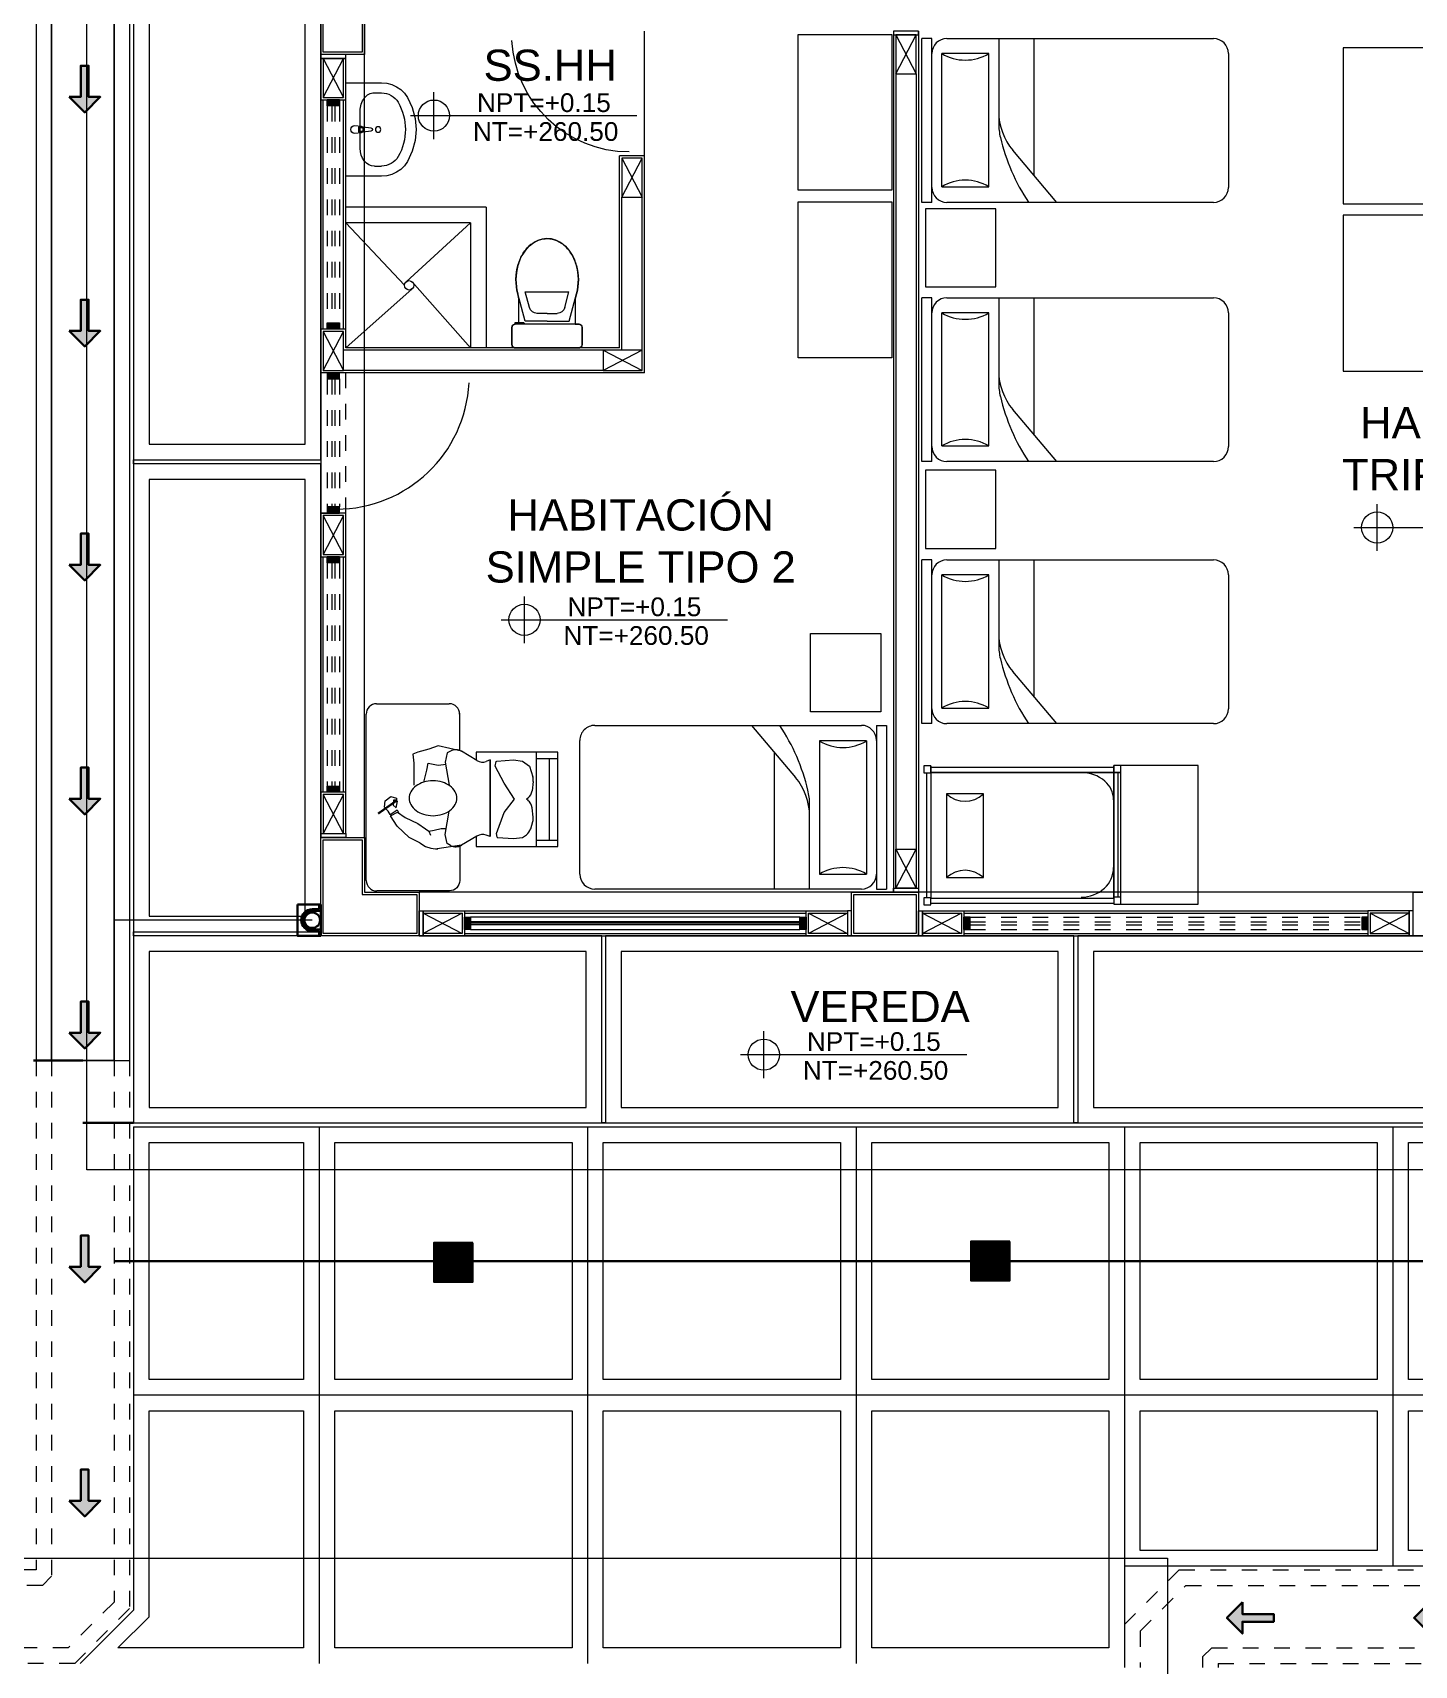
# Model space of a CAD drawing. Header units: metres. Extents: x 349075 to 349285, y 9281902 to 9282050.
# Drawn here: x 349143.84 to 349152.69, y 9281988.02 to 9281998.48 of the extents above; entities that cross this region are included whole.
import ezdxf

# ---------------------------------------------------------------- set-up
doc = ezdxf.new("R2010")
doc.units = ezdxf.units.M
doc.header["$LTSCALE"] = 0.25
doc.linetypes.add('01 nivel$0$HIDDEN2', pattern=[0.1875, 0.125, -0.0625])
doc.linetypes.add('DASHED2', pattern=[0.762, 0.635, -0.127])
for name, color, linetype, lineweight in [('.', 7, 'Continuous', 0), ('0_ CUNETAS', 151, 'Continuous', 5), ('0_VANOS', 30, 'Continuous', 9), ('ARQ-FONDO', 253, 'CONTINUOUS', 9), ('CUNETAS-RED', 5, 'CONTINUOUS', 18)]:
    doc.layers.add(name, color=color, linetype=linetype, lineweight=lineweight)
doc.styles.add('Arial_1', font='arial.ttf', dxfattribs={"height": 0.15})

# ---------------------------------------------------------------- blocks, each defined once
blk = doc.blocks.new('*U3807')
at = {"layer": '.', "lineweight": 30}
h = blk.add_hatch(color=1, dxfattribs=at)
h.dxf.hatch_style = 1
h.paths.add_polyline_path([(-0.025, -0.05), (-0.1, -0.05), (0, -0.15), (0.1, -0.05), (0.025, -0.05), (0.025, 0.15), (-0.025, 0.15)])
at = {"layer": '0_ CUNETAS', "color": 1, "lineweight": 30}
blk.add_lwpolyline([(-0.1, -0.05), (-0.025, -0.05), (-0.025, 0.15), (0.025, 0.15), (0.025, -0.05), (0.1, -0.05), (0, -0.15)], close=True, dxfattribs=at)
blk = doc.blocks.new('*U3808')
at = {"layer": '0_ CUNETAS', "color": 0, "linetype": 'ByBlock', "lineweight": -2, "transparency": 16777216}
for p in [(0, 9), (0, 7.5), (0, 6), (0, 4.5), (0, 3), (0, 1.5), (0, 0)]:
    blk.add_blockref('*U3807', p, dxfattribs=at)
blk = doc.blocks.new('*U3837')
at = {"layer": '.', "lineweight": 30}
h = blk.add_hatch(color=1, dxfattribs=at)
h.dxf.hatch_style = 1
h.paths.add_polyline_path([(-0.025, -0.05), (-0.1, -0.05), (0, -0.15), (0.1, -0.05), (0.025, -0.05), (0.025, 0.15), (-0.025, 0.15)])
at = {"layer": '0_ CUNETAS', "color": 1, "lineweight": 30}
blk.add_lwpolyline([(-0.1, -0.05), (-0.025, -0.05), (-0.025, 0.15), (0.025, 0.15), (0.025, -0.05), (0.1, -0.05), (0, -0.15)], close=True, dxfattribs=at)
blk = doc.blocks.new('*U3850')
at = {"layer": '0_ CUNETAS', "color": 0, "linetype": 'ByBlock', "lineweight": -2, "transparency": 16777216}
for p in [(0, 6), (0, 4.8), (0, 3.6), (0, 2.4), (0, 1.2), (0, 0)]:
    blk.add_blockref('*U3837', p, dxfattribs=at)
blk = doc.blocks.new('red drenaje')
at = {"layer": 'CUNETAS-RED'}
for p, q in [((-7.175, 111.023), (-7.175, 73.893)), ((-6.55, 73.468), (-6.55, 70.369)), ((-6.55, 70.369), (-6.891, 70.028))]:
    blk.add_line(p, q, dxfattribs=at)
at = {"layer": 'CUNETAS-RED', "lineweight": 0}
for p, q in [((-7.175, 111.023), (-7.175, 73.893)), ((-6.575, 111.023), (-6.575, 73.893)), ((-7.075, 110.923), (-7.075, 73.893)), ((-7.175, 73.893), (-6.575, 73.893))]:
    blk.add_line(p, q, dxfattribs=at)
at = {"layer": 'CUNETAS-RED', "linetype": '01 nivel$0$HIDDEN2', "lineweight": 0}
for p, q in [((-7.175, 73.893), (-7.175, 70.628)), ((-7.075, 73.893), (-7.075, 70.587)), ((-6.675, 73.893), (-6.675, 70.421)), ((-6.575, 73.893), (-6.575, 70.38)), ((-7.175, 70.628), (-9.425, 70.628)), ((-7.075, 70.587), (-7.134, 70.528)), ((-0.2, 70.277), (0.151, 70.628)), ((0.151, 70.628), (6.705, 70.628)), ((-7.134, 70.528), (-9.525, 70.528)), ((-0.1, 70.235), (0.193, 70.528)), ((0.193, 70.528), (6.746, 70.528)), ((-6.675, 70.421), (-6.968, 70.128)), ((-6.575, 70.38), (-6.927, 70.028)), ((-0.2, 70.277), (-0.2, 70.003)), ((-0.1, 70.235), (-0.1, 70.003)), ((-6.968, 70.128), (-10.451, 70.128)), ((0.3, 70.07), (0.359, 70.128)), ((0.359, 70.128), (6.912, 70.128)), ((-6.927, 70.028), (-10.451, 70.028)), ((0.3, 70.07), (0.3, 70.003)), ((0.4, 70.028), (7.049, 70.028)), ((0.4, 70.028), (0.4, 70.003))]:
    blk.add_line(p, q, dxfattribs=at)
at = {"layer": 'CUNETAS-RED', "lineweight": 0}
blk.add_polyline3d([(-6.675, 73.893, 0), (-6.675, 110.923, 0), (-6.675, 73.893, -20.549), (-7.075, 73.893, -20.549), (-7.075, 110.923, 0), (-6.675, 110.923, 0)], dxfattribs=at)
blk.add_blockref('*U3808', (-6.863, 71.121, -20.549), dxfattribs=at)
at = {"layer": 'CUNETAS-RED', "lineweight": 0, "rotation": 270.0000000664697}
blk.add_blockref('*U3850', (0.606, 70.32, 684.918), dxfattribs=at)
blk = doc.blocks.new('C-4-flat-1-flat-1')
at = {"layer": 'ARQ-FONDO', "lineweight": 0}
for p, q in [((-0.436, -0.063), (-0.436, -0.473)), ((-0.306, -0.043), (-0.416, -0.043)), ((-0.286, -0.088), (-0.286, -0.063)), ((-0.122, -0.088), (-0.286, -0.088)), ((-0.266, -0.127), (-0.09, -0.079)), ((-0.09, -0.079), (-0.122, -0.088)), ((-0.266, -0.268), (-0.266, -0.127)), ((-0.216, -0.268), (-0.216, -0.203)), ((-0.179, -0.155), (-0.077, -0.128)), ((-0.077, -0.408), (-0.077, -0.128)), ((-0.266, -0.268), (-0.266, -0.409)), ((-0.216, -0.268), (-0.216, -0.333)), ((-0.275, -0.418), (-0.286, -0.413)), ((-0.275, -0.454), (-0.275, -0.418)), ((-0.266, -0.409), (-0.09, -0.456)), ((-0.179, -0.381), (-0.077, -0.408)), ((-0.416, -0.493), (-0.306, -0.493)), ((-0.274, -0.454), (-0.286, -0.454)), ((-0.286, -0.473), (-0.274, -0.473)), ((-0.286, -0.473), (-0.274, -0.473)), ((-0.275, -0.448), (-0.122, -0.448)), ((-0.275, -0.448), (-0.122, -0.448)), ((-0.275, -0.454), (-0.275, -0.448)), ((-0.274, -0.454), (-0.275, -0.454)), ((-0.274, -0.473), (-0.274, -0.454)), ((-0.274, -0.473), (-0.274, -0.454)), ((-0.122, -0.448), (-0.09, -0.456))]:
    blk.add_line(p, q, dxfattribs=at)
at = {"layer": 'ARQ-FONDO', "lineweight": 0, "flags": 128}
blk.add_lwpolyline([(-0.416, -0.043), (-0.306, -0.043, -0.016084), (-0.305, -0.043, -0.098696), (-0.298, -0.045, -0.082497), (-0.292, -0.049, -0.052188), (-0.29, -0.052, -0.043988), (-0.288, -0.055, -0.036572), (-0.287, -0.058, -0.034751), (-0.287, -0.061, -0.021821), (-0.286, -0.062, -0.006718), (-0.286, -0.063), (-0.286, -0.473, -0.016083), (-0.286, -0.474, -0.022806), (-0.287, -0.476, -0.021818), (-0.287, -0.478, -0.034754), (-0.288, -0.48, -0.036572), (-0.289, -0.483, -0.043988), (-0.291, -0.486, -0.052186), (-0.294, -0.489, -0.082496), (-0.3, -0.492, -0.082484), (-0.306, -0.493), (-0.416, -0.493, -0.016082), (-0.418, -0.493, -0.098699), (-0.425, -0.491, -0.082496), (-0.43, -0.487, -0.052185), (-0.433, -0.484, -0.043989), (-0.435, -0.481, -0.036572), (-0.436, -0.478, -0.034752), (-0.436, -0.475, -0.021821), (-0.436, -0.473, -0.006719), (-0.436, -0.473), (-0.436, -0.063, -0.016085), (-0.436, -0.062, -0.022804), (-0.436, -0.06, -0.021821), (-0.436, -0.058, -0.034752), (-0.435, -0.056, -0.036572), (-0.434, -0.053, -0.043989), (-0.432, -0.05, -0.052185), (-0.429, -0.047, -0.082499), (-0.423, -0.044, -0.082481), (-0.416, -0.043)], format="xyb", dxfattribs=at)
at = {"layer": 'ARQ-FONDO', "lineweight": 0}
for points in [[(-0.09, -0.456, 0.138325), (0.098, -0.453, 0.067431), (0.17, -0.421, 0.079159), (0.224, -0.373, 0.080244), (0.253, -0.323, 0.196401), (0.251, -0.207, 0.091852), (0.214, -0.151, 0.06635), (0.164, -0.111, 0.067294), (0.091, -0.08, 0.132913), (-0.09, -0.079)], [(-0.09, -0.079, -0.138325), (0.098, -0.082, -0.067431), (0.17, -0.115, -0.079159), (0.224, -0.163, -0.080244), (0.253, -0.212, -0.196401), (0.251, -0.328, -0.091852), (0.214, -0.385, -0.06635), (0.164, -0.424, -0.067294), (0.091, -0.455, -0.132913), (-0.09, -0.456)]]:
    blk.add_lwpolyline(points, format="xyb", dxfattribs=at)
for centre, major_axis, start_param, end_param in [((-0.416, -0.063), (0.02, -0.0013), 1.635126, 3.205922), ((-0.306, -0.063), (0.02, -0.0013), 0.06433, 1.635126), ((-0.166, -0.203), (0.0499, -0.0032), 1.896446, 3.205922), ((-0.166, -0.332), (0.0499, -0.0032), -3.077263, -1.767787), ((-0.416, -0.473), (0.02, -0.0013), -3.077263, -1.506467), ((-0.306, -0.473), (0.02, -0.0013), -1.506467, 0.06433)]:
    blk.add_ellipse(centre, major_axis=major_axis, ratio=1, start_param=start_param, end_param=end_param, dxfattribs=at)
blk = doc.blocks.new('Lavabo 22')
at = {"layer": 'ARQ-FONDO', "linetype": 'Continuous'}
for p, q in [((-0.3, 0), (-0.3, -0.229)), ((0.3, 0), (-0.3, 0)), ((0.3, -0.229), (0.3, 0)), ((0.119, -0.092), (-0.119, -0.092)), ((-0.025, -0.057), (-0.021, -0.099)), ((-0.014, -0.097), (-0.014, -0.082)), ((-0.014, -0.082), (0.014, -0.082)), ((0.014, -0.082), (0.014, -0.097)), ((0.021, -0.099), (0.025, -0.057)), ((-0.235, -0.183), (-0.235, -0.229)), ((-0.018, -0.109), (-0.011, -0.162)), ((0.011, -0.162), (0.018, -0.109)), ((0.235, -0.183), (0.235, -0.229)), ((-0.3, -0.229), (-0.297, -0.263)), ((-0.297, -0.263), (-0.289, -0.295)), ((-0.289, -0.295), (-0.274, -0.326)), ((0.274, -0.326), (0.289, -0.295)), ((0.289, -0.295), (0.297, -0.263)), ((0.297, -0.263), (0.3, -0.229)), ((-0.274, -0.326), (-0.256, -0.353)), ((-0.256, -0.353), (-0.232, -0.377)), ((-0.232, -0.377), (-0.205, -0.396)), ((-0.205, -0.396), (-0.14, -0.426)), ((0.14, -0.426), (0.205, -0.396)), ((0.205, -0.396), (0.232, -0.377)), ((0.232, -0.377), (0.256, -0.353)), ((0.256, -0.353), (0.274, -0.326)), ((-0.14, -0.426), (-0.071, -0.444)), ((-0.071, -0.444), (0, -0.45)), ((0, -0.45), (0.071, -0.444)), ((0.071, -0.444), (0.14, -0.426))]:
    blk.add_line(p, q, dxfattribs=at)
blk.add_circle((0, -0.207), 0.0175, dxfattribs=at)
for centre, radius, start, end in [((0, -0.057), 0.025, 0, 180), ((0, -0.097), 0.0211, 185.1696, 212.771), ((0, -0.097), 0.0136, 180, 0), ((0, -0.097), 0.0211, 327.229, 354.8304), ((0, -0.097), 0.0211, 212.771, 327.229), ((0, -0.16), 0.0112, 187.1389, 352.8611)]:
    blk.add_arc(centre, radius, start, end, dxfattribs=at)
for centre, major_axis, ratio, start_param, end_param in [((-0.119, -0.183), (0.116, 0), 0.783646, 1.570796, 3.141593), ((0.119, -0.183), (0.116, 0), 0.783646, 0, 1.570796), ((-0.119, -0.229), (0, 0.121), 0.956522, 1.570796, 2.644618), ((0.119, -0.229), (0, 0.121), 0.956522, 3.638567, 4.712389), ((0, 0), (0, 0.382), 0.956522, 2.644618, 3.638567)]:
    blk.add_ellipse(centre, major_axis=major_axis, ratio=ratio, start_param=start_param, end_param=end_param, dxfattribs=at)
blk = doc.blocks.new('columnas 2do bloque')
at = {"layer": 'ARQ-FONDO'}
for points, elevation in [([(-10.83, -29.48), (-10.83, -29.05), (-10.55, -29.05), (-10.55, -29.48)], 0), ([(-10.815, -29.465), (-10.815, -29.065), (-10.565, -29.065), (-10.565, -29.465)], 0), ([(-10.2, -35.13), (-10.83, -35.13), (-10.83, -34.5), (-10.55, -34.5), (-10.55, -34.85), (-10.2, -34.85)], 0), ([(-10.215, -35.115), (-10.815, -35.115), (-10.815, -34.515), (-10.565, -34.515), (-10.565, -34.865), (-10.215, -34.865)], 0), ([(-7.43, -34.85), (-7, -34.85), (-7, -35.13), (-7.43, -35.13)], 0), ([(-3.83, -34.85), (-3.4, -34.85), (-3.4, -35.13), (-3.83, -35.13)], -20.549), ([(-7.415, -34.865), (-7.015, -34.865), (-7.015, -35.115), (-7.415, -35.115)], 0)]:
    blk.add_lwpolyline(points, close=True, dxfattribs=dict(at, elevation=elevation))
blk = doc.blocks.new('*U859')
at = {"linetype": 'Continuous', "true_color": 0xbebebe}
for points in [[(3032.131, 1351.189), (3032.131, 1351.269), (3032.171, 1351.269), (3032.171, 1351.189)], [(3033.561, 1351.189), (3033.561, 1351.269), (3033.601, 1351.269), (3033.601, 1351.189)]]:
    blk.add_hatch(color=9, dxfattribs=at).paths.add_polyline_path(points)
at = {"layer": '0_VANOS', "linetype": 'Continuous'}
for p, q in [((3032.131, 1351.269), (3032.171, 1351.269)), ((3032.131, 1351.269), (3032.131, 1351.189)), ((3032.171, 1351.189), (3032.131, 1351.189)), ((3032.171, 1351.269), (3032.171, 1351.189)), ((3033.561, 1351.189), (3033.561, 1351.269)), ((3033.561, 1351.269), (3033.601, 1351.269)), ((3033.601, 1351.189), (3033.561, 1351.189)), ((3033.601, 1351.269), (3033.601, 1351.189))]:
    blk.add_line(p, q, dxfattribs=at)
at = {"layer": '0_VANOS', "linetype": '01 nivel$0$HIDDEN2', "ltscale": 0.5}
for p, q in [((3032.171, 1351.269), (3033.561, 1351.269)), ((3032.171, 1351.239), (3033.561, 1351.239)), ((3032.171, 1351.219), (3033.561, 1351.219)), ((3032.171, 1351.189), (3033.561, 1351.189))]:
    blk.add_line(p, q, dxfattribs=at)
at = {"layer": '0_VANOS', "linetype": '01 nivel$0$HIDDEN2'}
blk.add_line((3033.561, 1351.269), (3033.601, 1351.269), dxfattribs=at)
blk = doc.blocks.new('*U1054')
at = {"linetype": 'Continuous', "true_color": 0xbebebe}
for points in [[(3032.131, 1351.189), (3032.131, 1351.269), (3032.171, 1351.269), (3032.171, 1351.189)], [(3033.601, 1351.189), (3033.601, 1351.269), (3033.641, 1351.269), (3033.641, 1351.189)]]:
    blk.add_hatch(color=9, dxfattribs=at).paths.add_polyline_path(points)
at = {"layer": '0_VANOS', "linetype": 'Continuous'}
for p, q in [((3032.131, 1351.269), (3032.171, 1351.269)), ((3032.131, 1351.269), (3032.131, 1351.189)), ((3032.171, 1351.189), (3032.131, 1351.189)), ((3032.171, 1351.269), (3032.171, 1351.189)), ((3033.601, 1351.189), (3033.601, 1351.269)), ((3033.601, 1351.269), (3033.641, 1351.269)), ((3033.641, 1351.189), (3033.601, 1351.189)), ((3033.641, 1351.269), (3033.641, 1351.189))]:
    blk.add_line(p, q, dxfattribs=at)
at = {"layer": '0_VANOS', "linetype": '01 nivel$0$HIDDEN2', "ltscale": 0.5}
for p, q in [((3032.171, 1351.269), (3033.601, 1351.269)), ((3032.171, 1351.239), (3033.601, 1351.239)), ((3032.171, 1351.219), (3033.601, 1351.219)), ((3032.171, 1351.189), (3033.601, 1351.189))]:
    blk.add_line(p, q, dxfattribs=at)
at = {"layer": '0_VANOS', "linetype": '01 nivel$0$HIDDEN2'}
blk.add_line((3033.601, 1351.269), (3033.641, 1351.269), dxfattribs=at)
blk = doc.blocks.new('*U1061')
at = {"linetype": 'Continuous', "lineweight": 0, "true_color": 0xbebebe}
for points in [[(3037.252, 1360.543), (3037.212, 1360.543), (3037.212, 1360.463), (3037.252, 1360.463)], [(3039.402, 1360.543), (3039.362, 1360.543), (3039.362, 1360.463), (3039.402, 1360.463)]]:
    blk.add_hatch(color=9, dxfattribs=at).paths.add_polyline_path(points)
at = {"layer": '0_VANOS', "linetype": 'Continuous'}
for p, q in [((3037.252, 1360.513), (3039.362, 1360.513)), ((3037.252, 1360.503), (3039.362, 1360.503)), ((3037.252, 1360.493), (3039.362, 1360.493))]:
    blk.add_line(p, q, dxfattribs=at)
for points in [[(3037.212, 1360.543), (3037.212, 1360.463), (3037.252, 1360.463), (3037.252, 1360.543)], [(3037.252, 1360.543), (3039.362, 1360.543), (3039.362, 1360.463), (3037.252, 1360.463)], [(3039.362, 1360.543), (3039.362, 1360.463), (3039.402, 1360.463), (3039.402, 1360.543)]]:
    blk.add_lwpolyline(points, close=True, dxfattribs=at)
blk = doc.blocks.new('*U1062')
at = {"linetype": 'Continuous', "true_color": 0xbebebe}
for points in [[(3032.131, 1351.189), (3032.131, 1351.269), (3032.171, 1351.269), (3032.171, 1351.189)], [(3034.681, 1351.189), (3034.681, 1351.269), (3034.721, 1351.269), (3034.721, 1351.189)]]:
    blk.add_hatch(color=9, dxfattribs=at).paths.add_polyline_path(points)
at = {"layer": '0_VANOS', "linetype": 'Continuous'}
for p, q in [((3032.131, 1351.269), (3032.171, 1351.269)), ((3032.131, 1351.269), (3032.131, 1351.189)), ((3032.171, 1351.189), (3032.131, 1351.189)), ((3032.171, 1351.269), (3032.171, 1351.189)), ((3034.681, 1351.189), (3034.681, 1351.269)), ((3034.681, 1351.269), (3034.721, 1351.269)), ((3034.721, 1351.189), (3034.681, 1351.189)), ((3034.721, 1351.269), (3034.721, 1351.189))]:
    blk.add_line(p, q, dxfattribs=at)
at = {"layer": '0_VANOS', "linetype": '01 nivel$0$HIDDEN2', "ltscale": 0.5}
for p, q in [((3032.171, 1351.269), (3034.681, 1351.269)), ((3032.171, 1351.239), (3034.681, 1351.239)), ((3032.171, 1351.219), (3034.681, 1351.219)), ((3032.171, 1351.189), (3034.681, 1351.189))]:
    blk.add_line(p, q, dxfattribs=at)
at = {"layer": '0_VANOS', "linetype": '01 nivel$0$HIDDEN2'}
blk.add_line((3034.681, 1351.269), (3034.721, 1351.269), dxfattribs=at)
blk = doc.blocks.new('Cotas de elevación - M_Cota de elevación - Destino rellenado-517392-Nivel 1')
at = {"layer": 'ARQ-FONDO'}
for p, q in [((0, -0.0015), (0, 0.0015)), ((-0.0015, 0), (0.013, 0))]:
    blk.add_line(p, q, dxfattribs=at)
blk.add_circle((0, 0), 0.001, dxfattribs=at)
blk = doc.blocks.new('montante')
at = {"layer": 'ARQ-FONDO', "lineweight": 30}
for p, q in [((0, 0.07), (0.045, 0.07)), ((0, 0.06), (0.055, 0.06)), ((0.045, 0.07), (0.045, 0.095)), ((0, -0.06), (0.055, -0.06)), ((0, -0.07), (0.045, -0.07)), ((0.045, -0.07), (0.045, -0.095))]:
    blk.add_line(p, q, dxfattribs=at)
blk.add_lwpolyline([(-0.095, 0.1), (-0.095, -0.1), (0.055, -0.1), (0.055, 0.1)], close=True, dxfattribs=at)
blk.add_circle((0, 0), 0.05, dxfattribs=at)
for centre, radius, start, end in [((0, 0), 0.07, 90, 270), ((0, 0), 0.06, 90, 270), ((0.05, 0.095), 0.005, 0, 180), ((0.05, -0.095), 0.005, 180, 0)]:
    blk.add_arc(centre, radius, start, end, dxfattribs=at)
blk = doc.blocks.new('CAMA DE PLAZA Y MEDIA')
at = {"layer": 'ARQ-FONDO', "linetype": 'ByBlock', "lineweight": 0}
for p, q in [((-2.464, -0.474), (-2.464, 0.576)), ((-2.4, 0.576), (-2.464, 0.576)), ((-2.4, -0.474), (-2.4, 0.576)), ((-2.304, 0.576), (-0.596, 0.576)), ((-1.972, 0.576), (-1.972, 0.031)), ((-1.748, 0.576), (-1.748, -0.298)), ((-2.036, 0.48), (-2.336, 0.48)), ((-2.336, -0.374), (-2.336, 0.48)), ((-2.036, -0.374), (-2.036, 0.48)), ((-0.5, 0.48), (-0.5, -0.378)), ((-1.6, -0.474), (-1.882, -0.14)), ((-2.336, -0.374), (-2.036, -0.374)), ((-2.4, -0.474), (-2.464, -0.474)), ((-0.596, -0.474), (-2.304, -0.474))]:
    blk.add_line(p, q, dxfattribs=at)
for centre, radius, start, end in [((-2.304, 0.48), 0.096, 90, 180), ((-0.596, 0.48), 0.096, 0, 90), ((-2.186, 0.73), 0.292, 239.0362, 300.9638), ((-1.588, 0.107), 0.384, 180, 220.1059), ((-1.588, 0.031), 0.384, 180, 193.3928), ((-0.695, 0.244), 1.302, 193.3928, 213.4501), ((-2.304, -0.378), 0.096, 180, 270), ((-2.186, -0.624), 0.292, 59.0362, 120.9638), ((-0.596, -0.378), 0.096, 270, 0)]:
    blk.add_arc(centre, radius, start, end, dxfattribs=at)
blk = doc.blocks.new('escritorio dormitorios')
at = {"layer": 'ARQ-FONDO', "linetype": 'ByBlock', "lineweight": 0}
for p, q in [((-0.672, 0.428, -11.931), (0.395, 0.429, -80.123)), ((-0.738, -0.105, -80.123), (-0.738, 0.361, -80.123)), ((0.462, 0.362, -148.314), (0.462, -0.104, -148.314)), ((0.401, -0.17, -167.513), (0.163, -0.17, -167.513))]:
    blk.add_line(p, q, dxfattribs=at)
at = {"layer": 'ARQ-FONDO', "lineweight": 0}
for p, q in [((-0.395, 0.153), (-0.323, 0.229)), ((-0.323, 0.229), (-0.258, 0.272)), ((-0.234, 0.227), (-0.267, 0.178)), ((-0.258, 0.272), (-0.234, 0.227)), ((-0.254, 0.263), (-0.249, 0.275)), ((-0.249, 0.275), (-0.219, 0.229)), ((-0.219, 0.229), (-0.236, 0.221)), ((-0.43, 0.084), (-0.395, 0.153)), ((-0.267, 0.178), (-0.307, 0.097)), ((-0.356, 0.026), (-0.381, 0.016)), ((-0.34, 0.048), (-0.356, 0.026)), ((-0.307, 0.097), (-0.34, 0.048)), ((-0.445, -0.183), (-0.469, -0.027)), ((-0.447, -0.112), (-0.434, -0.09)), ((-0.434, -0.09), (-0.376, -0.077)), ((-0.376, -0.077), (-0.228, -0.103)), ((0.088, -0.077), (-0.061, -0.103)), ((0.146, -0.09), (0.088, -0.077)), ((0.158, -0.112), (0.146, -0.09)), ((-0.387, -0.281), (-0.445, -0.183)), ((0.098, -0.281), (0.157, -0.183)), ((-0.454, -0.277), (-0.454, -0.799)), ((-0.389, -0.277), (-0.454, -0.277)), ((0.152, -0.277), (0.101, -0.277)), ((0.152, -0.799), (0.152, -0.277)), ((-0.396, -0.413), (-0.402, -0.515)), ((-0.394, -0.411), (-0.37, -0.406)), ((-0.389, -0.367), (-0.38, -0.34)), ((0.101, -0.367), (-0.389, -0.367)), ((-0.389, -0.367), (0.101, -0.367)), ((-0.37, -0.406), (-0.235, -0.457)), ((-0.048, -0.457), (0.062, -0.399)), ((0.062, -0.399), (0.092, -0.405)), ((0.101, -0.367), (0.092, -0.34)), ((0.094, -0.408), (0.101, -0.515)), ((-0.402, -0.515), (-0.396, -0.573)), ((-0.235, -0.457), (-0.151, -0.522)), ((-0.151, -0.522), (-0.048, -0.457)), ((0.101, -0.515), (0.094, -0.573)), ((-0.396, -0.573), (-0.378, -0.599)), ((-0.34, -0.626), (-0.294, -0.64)), ((-0.159, -0.609), (-0.151, -0.599)), ((-0.143, -0.609), (-0.151, -0.599)), ((0.062, -0.618), (-0.007, -0.64)), ((0.094, -0.573), (0.062, -0.618)), ((-0.454, -0.664), (0.152, -0.664)), ((-0.414, -0.664), (-0.414, -0.799)), ((-0.265, -0.642), (-0.205, -0.635)), ((-0.037, -0.642), (-0.096, -0.635)), ((0.111, -0.664), (0.111, -0.799)), ((-0.454, -0.799), (0.152, -0.799)), ((-0.414, -0.747), (0.111, -0.747))]:
    blk.add_line(p, q, dxfattribs=at)
at = {"layer": 'ARQ-FONDO', "lineweight": 0, "const_width": 0.014}
blk.add_lwpolyline([(-0.157, 0.23), (-0.243, 0.352)], dxfattribs=at)
at = {"layer": 'ARQ-FONDO', "lineweight": 0}
for points in [[(-0.249, 0.275), (-0.227, 0.287), (-0.201, 0.31), (-0.16, 0.306), (-0.133, 0.27), (-0.143, 0.233), (-0.156, 0.233), (-0.156, 0.254), (-0.189, 0.255), (-0.205, 0.236), (-0.162, 0.228)], [(0.157, -0.183), (0.191, -0.032), (0.171, 0.026), (0.152, 0.097), (0.139, 0.129), (0.081, 0.122), (0.023, 0.122), (-0.061, 0.122)], [(-0.43, 0.084), (-0.453, 0.049), (-0.464, 0.013), (-0.469, -0.015), (-0.469, -0.03)], [(-0.356, 0.026), (-0.348, -0.008), (-0.339, -0.052), (-0.339, -0.083)], [(-0.041, 0.058), (0.036, 0.039), (0.081, 0.032), (0.068, -0.032), (0.075, -0.084)]]:
    blk.add_lwpolyline(points, dxfattribs=at)
blk.add_lwpolyline([(-0.256, 0, 0.07405), (-0.247, -0.06, 0.084801), (-0.223, -0.108, 0.106336), (-0.185, -0.142, 0.128955), (-0.144, -0.153, 0.128955), (-0.103, -0.142, 0.106336), (-0.065, -0.108, 0.084801), (-0.041, -0.06, 0.07405), (-0.032, 0, 0.07405), (-0.041, 0.06, 0.084801), (-0.065, 0.108, 0.106336), (-0.103, 0.142, 0.128955), (-0.144, 0.153, 0.128955), (-0.185, 0.142, 0.106336), (-0.223, 0.108, 0.084801), (-0.247, 0.06, 0.07405)], format="xyb", close=True, dxfattribs=at)
at = {"layer": 'ARQ-FONDO', "linetype": 'ByBlock', "lineweight": 0, "elevation": -80.123}
blk.add_lwpolyline([(-0.451, -0.171), (-0.672, -0.171, -0.414214), (-0.738, -0.105)], format="xyb", dxfattribs=at)
at = {"layer": 'ARQ-FONDO', "linetype": 'ByBlock', "lineweight": 0}
for centre, start, end in [((-0.672, 0.361, -11.931), 90, 180), ((0.395, 0.362, -80.123), 360, 90), ((0.395, -0.104, -148.314), 270, 0)]:
    blk.add_arc(centre, 0.0665, start, end, dxfattribs=at)
at = {"layer": 'ARQ-FONDO', "lineweight": 0}
for centre, radius, start, end in [((-0.384, -0.147), 0.0714, 150.9331, 210.9765), ((0.095, -0.147), 0.0714, 329.0235, 29.0669), ((-0.448, -0.318), 0.0714, 341.5564, 30.9765), ((0.159, -0.318), 0.0714, 149.0235, 198.4436), ((-0.393, -0.413), 0.0028, 101.3044, 176.6318), ((0.091, -0.408), 0.0028, 3.3682, 78.6956), ((0.091, -0.408), 0.0028, 3.3682, 78.6956), ((-0.32, -0.557), 0.0714, 215.5514, 252.9054), ((-0.214, -0.564), 0.0714, 277.1215, 321.3261), ((-0.087, -0.564), 0.0714, 218.6739, 262.8785), ((-0.273, -0.571), 0.0714, 252.9054, 277.1215), ((-0.028, -0.571), 0.0714, 262.8785, 287.0946)]:
    blk.add_arc(centre, radius, start, end, dxfattribs=at)
blk = doc.blocks.new('*U1569')
blk.add_arc((0.022, 0.048), 0.853, 0.1579, 87.0814)
blk = doc.blocks.new('*U1074')
at = {"linetype": 'Continuous', "true_color": 0xbebebe}
for points in [[(3032.131, 1351.189), (3032.131, 1351.269), (3032.171, 1351.269), (3032.171, 1351.189)], [(3032.991, 1351.189), (3032.991, 1351.269), (3033.031, 1351.269), (3033.031, 1351.189)]]:
    blk.add_hatch(color=9, dxfattribs=at).paths.add_polyline_path(points)
at = {"layer": '0_VANOS', "linetype": 'Continuous'}
for p, q in [((3032.131, 1351.269), (3032.171, 1351.269)), ((3032.131, 1351.269), (3032.131, 1351.189)), ((3032.171, 1351.189), (3032.131, 1351.189)), ((3032.171, 1351.269), (3032.171, 1351.189)), ((3032.991, 1351.189), (3032.991, 1351.269)), ((3032.991, 1351.269), (3033.031, 1351.269)), ((3033.031, 1351.189), (3032.991, 1351.189)), ((3033.031, 1351.269), (3033.031, 1351.189))]:
    blk.add_line(p, q, dxfattribs=at)
at = {"layer": '0_VANOS', "linetype": '01 nivel$0$HIDDEN2', "ltscale": 0.5}
for p, q in [((3032.171, 1351.269), (3032.991, 1351.269)), ((3032.171, 1351.239), (3032.991, 1351.239)), ((3032.171, 1351.219), (3032.991, 1351.219)), ((3032.171, 1351.189), (3032.991, 1351.189))]:
    blk.add_line(p, q, dxfattribs=at)
at = {"layer": '0_VANOS', "linetype": '01 nivel$0$HIDDEN2'}
blk.add_line((3032.991, 1351.269), (3033.031, 1351.269), dxfattribs=at)
blk = doc.blocks.new('*U995')
at = {"lineweight": 0}
blk.add_arc((0.022, 0.048), 0.753, 0.1579, 87.0814, dxfattribs=at)
blk = doc.blocks.new('cunaaaaaaa')
at = {"layer": 'ARQ-FONDO', "lineweight": 0}
for p, q in [((-1.063, 2.109), (-1.063, 2.064)), ((-1.018, 2.109), (-1.063, 2.109)), ((-1.018, 2.064), (-1.018, 2.109)), ((-0.173, 2.109), (-0.218, 2.109)), ((-0.218, 2.109), (-0.218, 2.064)), ((-0.173, 2.064), (-0.173, 2.109)), ((-1.063, 2.064), (-1.018, 2.064)), ((-1.052, 2.064), (-1.052, 0.892)), ((-1.021, 2.064), (-1.021, 0.892)), ((-0.173, 2.064), (-1.021, 2.064)), ((-0.218, 2.092), (-1.018, 2.092)), ((-0.218, 2.064), (-0.173, 2.064)), ((-0.215, 0.847), (-0.215, 2.064)), ((-0.215, 2.064), (-0.215, 0.847)), ((-0.184, 0.892), (-0.184, 2.064)), ((-0.889, 1.963), (-0.889, 1.727)), ((-0.353, 1.963), (-0.889, 1.963)), ((-0.353, 1.727), (-0.353, 1.963)), ((-0.889, 1.727), (-0.353, 1.727)), ((-1.06, 0.892), (-1.06, 0.847)), ((-1.015, 0.892), (-1.06, 0.892)), ((-1.06, 0.847), (-1.015, 0.847)), ((-1.018, 0.892), (-0.17, 0.892)), ((-0.17, 0.892), (-1.018, 0.892)), ((-1.015, 0.847), (-1.015, 0.892)), ((-1.015, 0.864), (-0.215, 0.864)), ((-0.17, 0.892), (-0.215, 0.892)), ((-0.215, 0.892), (-0.215, 0.847)), ((-0.215, 0.847), (-0.17, 0.847)), ((-0.17, 0.847), (-0.17, 0.892))]:
    blk.add_line(p, q, dxfattribs=at)
for centre, radius, start, end in [((-1.013, 1.845), 0.171, 316.3941, 43.6059), ((-0.229, 1.845), 0.171, 136.3941, 223.6059), ((-0.794, 1.101), 0.221, 180, 222.5805), ((-0.453, 1.101), 0.238, 320.0424, 0), ((-0.824, 1.073), 0.18, 222.5805, 270), ((-0.39, 1.048), 0.155, 270, 320.0424)]:
    blk.add_arc(centre, radius, start, end, dxfattribs=at)
blk = doc.blocks.new('BLOQUE EDF 07 PG')
at = {"layer": 'ARQ-FONDO'}
for p, q in [((-8.755, -30.13, -20.549), (-8.755, -29.33, 0)), ((-7.16, -29.33, -20.549), (-7.16, -34.85, -20.549)), ((-7.145, -29.605, -20.549), (-7.015, -29.355, -20.549)), ((-7.145, -29.355, -20.549), (-7.015, -29.605, -20.549)), ((-7, -29.33, -20.549), (-7, -34.85, -20.549)), ((-10.83, -31.52, -20.549), (-10.83, -29.48, -20.549)), ((-10.815, -29.755, -20.549), (-10.685, -29.505, -20.549)), ((-10.815, -29.505, -20.549), (-10.685, -29.755, -20.549)), ((-10.67, -31.36, -20.549), (-10.67, -29.48, -20.549)), ((-7.145, -29.605, -20.549), (-7.145, -34.575, -20.549)), ((-7.015, -29.605, -20.549), (-7.015, -34.575, -20.549)), ((-10.815, -31.24, -20.549), (-10.815, -29.77, -20.549)), ((-10.685, -31.24, -20.549), (-10.685, -29.77, -20.549)), ((-8.915, -31.36, -20.549), (-8.915, -30.13, -20.549)), ((-8.755, -30.13, -20.549), (-8.915, -30.13, -20.549)), ((-8.755, -31.52, -20.549), (-8.755, -30.13, -20.549)), ((-8.9, -30.395, -684.935), (-8.77, -30.145, -684.935)), ((-8.9, -30.145, -684.935), (-8.77, -30.395, -684.935)), ((-8.9, -31.375, -20.549), (-8.9, -30.395, -20.549)), ((-8.77, -31.375, -20.549), (-8.77, -30.395, -20.549)), ((-9.77, -30.46, -20.549), (-10.67, -30.46, -20.549)), ((-9.87, -30.56, -20.549), (-10.67, -30.56, -20.549)), ((-10.67, -30.56, -20.549), (-10.294, -30.96, -20.549)), ((-9.87, -30.56, -705.483), (-10.284, -30.938, -705.483)), ((-9.87, -30.56, -20.549), (-9.87, -31.36, -20.549)), ((-9.77, -30.46, -20.549), (-9.77, -31.36, -20.549)), ((-10.244, -30.937, -705.483), (-9.87, -31.36, -705.483)), ((-10.244, -30.982, -705.483), (-10.67, -31.36, -705.483)), ((-10.83, -31.24, -20.549), (-10.67, -31.24, -20.549)), ((-10.815, -31.505, -20.549), (-10.685, -31.255, -20.549)), ((-10.815, -31.255, -20.549), (-10.685, -31.505, -20.549)), ((-9.02, -31.375, -20.549), (-10.685, -31.375, -20.549)), ((-8.915, -31.36, -20.549), (-10.67, -31.36, -20.549)), ((-9.02, -31.375, -705.483), (-8.77, -31.505, -705.483)), ((-8.77, -31.375, -705.483), (-9.02, -31.505, -705.483)), ((-9.02, -31.505, -20.549), (-10.685, -31.505, -20.549)), ((-8.755, -31.52, -20.549), (-10.83, -31.52, -20.549)), ((-10.685, -32.435, -684.935), (-10.815, -32.685, -684.935)), ((-10.685, -32.685, -684.935), (-10.815, -32.435, -684.935)), ((-10.67, -34.21, 0), (-10.67, -32.64, -20.549)), ((-10.83, -34.11, -20.549), (-10.83, -32.7, -684.935)), ((-10.815, -34.21, -20.549), (-10.815, -32.7, -20.549)), ((-10.685, -34.21, -20.549), (-10.685, -32.7, -20.549)), ((-10.815, -34.225, 664.386), (-10.815, -34.225, 664.386)), ((-10.685, -34.225, 0), (-10.815, -34.475, 0)), ((-10.685, -34.475, 0), (-10.815, -34.225, 0)), ((-7.145, -34.575, -705.483), (-7.015, -34.825, -705.483)), ((-7.145, -34.825, -705.483), (-7.015, -34.575, -705.483)), ((-9.925, -34.985, -20.549), (-10.175, -35.115, -20.549)), ((-10.175, -34.985, -20.549), (-9.925, -35.115, -20.549)), ((-9.91, -34.97, -20.549), (-7.72, -34.97, -20.549)), ((-9.91, -34.985, -20.549), (-7.72, -34.985, -20.549)), ((-7.455, -34.985, -20.549), (-7.705, -35.115, -20.549)), ((-7.705, -34.985, -20.549), (-7.455, -35.115, -20.549)), ((-6.725, -34.985, 0), (-6.975, -35.115, 0)), ((-6.975, -34.985, 0), (-6.725, -35.115, 0)), ((-6.71, -34.97, 0), (-4.12, -34.97, -20.549)), ((-6.71, -34.985, -20.549), (-4.12, -34.985, -20.549)), ((-4.105, -34.985, -20.549), (-3.855, -35.115, -20.549)), ((-3.855, -34.985, -20.549), (-4.105, -35.115, -20.549)), ((-9.925, -35.115, -20.549), (-9.925, -35.115, -20.549)), ((-9.91, -35.115, -20.549), (-7.72, -35.115, -20.549)), ((-9.91, -35.13, -20.549), (-7.72, -35.13, -20.549)), ((-6.71, -35.115, -20.549), (-4.12, -35.115, -20.549)), ((-6.71, -35.13, 0), (-4.12, -35.13, -20.549))]:
    blk.add_line(p, q, dxfattribs=at)
at = {"layer": 'ARQ-FONDO', "ltscale": 0.7}
blk.add_lwpolyline([(-12.33, 1.5), (1.5, 1.5), (1.5, -36.63), (-12.33, -36.63)], close=True, dxfattribs=at)
at = {"layer": 'ARQ-FONDO', "ltscale": 0.7, "elevation": 0}
for points in [[(-10.55, -0.63), (-10.83, -0.63), (-10.83, -34.5), (-10.55, -34.5)], [(-0.73, -35.13), (-0.73, -34.85), (-10.2, -34.85), (-10.2, -35.13)]]:
    blk.add_lwpolyline(points, close=True, dxfattribs=at)
at = {"layer": 'ARQ-FONDO', "lineweight": 0}
for points, elevation in [([(-7.171, -29.351), (-7.171, -30.351), (-7.771, -30.351), (-7.771, -29.351)], 0), ([(-4.279, -29.437), (-4.279, -30.437), (-3.679, -30.437), (-3.679, -29.437)], -20.549), ([(-7.171, -30.424), (-7.171, -31.424), (-7.771, -31.424), (-7.771, -30.424)], 0), ([(-6.504, -30.469), (-6.955, -30.469), (-6.955, -30.97), (-6.504, -30.97)], -1410.933), ([(-4.279, -30.511), (-4.279, -31.511), (-3.679, -31.511), (-3.679, -30.511)], -20.549), ([(-6.504, -32.146), (-6.955, -32.146), (-6.955, -32.647), (-6.504, -32.647)], -1410.933), ([(-5.705, -34.928), (-5.209, -34.928), (-5.209, -34.038), (-5.705, -34.038)], -46.138)]:
    blk.add_lwpolyline(points, close=True, dxfattribs=dict(at, elevation=elevation))
at = {"layer": 'ARQ-FONDO'}
for points, elevation in [([(-7.16, -29.33), (-7.16, -29.355), (-7, -29.355), (-7, -29.33)], -20.549), ([(-7.145, -29.355), (-7.145, -29.605), (-7.015, -29.605), (-7.015, -29.355)], -20.549), ([(-10.83, -29.48), (-10.83, -29.505), (-10.67, -29.505), (-10.67, -29.48)], -20.549), ([(-10.83, -29.505), (-10.83, -29.77), (-10.67, -29.77), (-10.67, -29.505)], -20.549), ([(-10.815, -29.505), (-10.815, -29.755), (-10.685, -29.755), (-10.685, -29.505)], -20.549), ([(-8.9, -30.145), (-8.9, -30.395), (-8.77, -30.395), (-8.77, -30.145)], -684.935), ([(-10.815, -31.255), (-10.815, -31.505), (-10.685, -31.505), (-10.685, -31.255)], -20.549), ([(-8.77, -31.375), (-9.02, -31.375), (-9.02, -31.505), (-8.77, -31.505)], -705.483), ([(-10.67, -32.7), (-10.67, -32.42), (-10.83, -32.42), (-10.83, -32.7)], -684.935), ([(-10.685, -32.685), (-10.685, -32.435), (-10.815, -32.435), (-10.815, -32.685)], -684.935), ([(-7.241, -33.694), (-7.692, -33.694), (-7.692, -33.193), (-7.241, -33.193)], -705.466), ([(-10.67, -34.475), (-10.67, -34.21), (-10.83, -34.21), (-10.83, -34.475)], 0), ([(-10.685, -34.475), (-10.685, -34.225), (-10.815, -34.225), (-10.815, -34.475)], 0), ([(-10.83, -34.5), (-10.83, -34.475), (-10.67, -34.475), (-10.67, -34.5)], 0), ([(-7.145, -34.825), (-7.145, -34.575), (-7.015, -34.575), (-7.015, -34.825)], -705.483), ([(-7.16, -34.85), (-7.16, -34.825), (-7, -34.825), (-7, -34.85)], -705.483), ([(-10.2, -34.97), (-10.175, -34.97), (-10.175, -35.13), (-10.2, -35.13)], -20.549), ([(-10.175, -34.97), (-9.91, -34.97), (-9.91, -35.13), (-10.175, -35.13)], -20.549), ([(-10.175, -34.985), (-9.925, -34.985), (-9.925, -35.115), (-10.175, -35.115)], -20.549), ([(-7.72, -34.97), (-7.455, -34.97), (-7.455, -35.13), (-7.72, -35.13)], -20.549), ([(-7.705, -34.985), (-7.455, -34.985), (-7.455, -35.115), (-7.705, -35.115)], -20.549), ([(-7.43, -34.97), (-7.455, -34.97), (-7.455, -35.13), (-7.43, -35.13)], -20.549), ([(-7, -34.97), (-6.975, -34.97), (-6.975, -35.13), (-7, -35.13)], 0), ([(-6.975, -34.97), (-6.71, -34.97), (-6.71, -35.13), (-6.975, -35.13)], 0), ([(-6.975, -34.985), (-6.725, -34.985), (-6.725, -35.115), (-6.975, -35.115)], 0), ([(-3.855, -34.97), (-4.12, -34.97), (-4.12, -35.13), (-3.855, -35.13)], -20.549), ([(-3.855, -34.985), (-4.105, -34.985), (-4.105, -35.115), (-3.855, -35.115)], -20.549), ([(-3.83, -34.97), (-3.855, -34.97), (-3.855, -35.13), (-3.83, -35.13)], -20.549)]:
    blk.add_lwpolyline(points, close=True, dxfattribs=dict(at, elevation=elevation))
at = {"layer": 'ARQ-FONDO', "linetype": 'DASHED2', "ltscale": 0.3, "elevation": -20.549}
blk.add_lwpolyline([(-10.67, -32.42), (-10.67, -31.52), (-10.83, -31.52), (-10.83, -32.42)], close=True, dxfattribs=at)
at = {"layer": 'ARQ-FONDO'}
blk.add_circle((-10.264, -30.96, -705.483), 0.03, dxfattribs=at)
blk.add_blockref('columnas 2do bloque', (0, 0, 0), dxfattribs=at)
at = {"layer": 'ARQ-FONDO', "xscale": -1}
for name, p, rotation in [('*U995', (-8.805, -29.33, -20.549), 90), ('C-4-flat-1-flat-1', (-9.112, -30.924, -684.935), 270.0000000000001), ('*U1074', (1340.479, 3000.611, -705.466), 90), ('*U1062', (-3038.841, 1316.179, 0), 180)]:
    blk.add_blockref(name, p, dxfattribs=dict(at, rotation=rotation))
at = {"layer": 'ARQ-FONDO', "lineweight": 0}
for name, p in [('CAMA DE PLAZA Y MEDIA', (-4.514, -29.954, -705.466)), ('CAMA DE PLAZA Y MEDIA', (-4.514, -31.616, -705.466)), ('CAMA DE PLAZA Y MEDIA', (-4.514, -33.296, -705.466)), ('montante', (-10.885, -35.03, 0))]:
    blk.add_blockref(name, p, dxfattribs=at)
at = {"layer": 'ARQ-FONDO', "lineweight": 0, "xscale": -1, "rotation": 90.0007039407712}
blk.add_blockref('Lavabo 22', (-10.67, -29.961, 0), dxfattribs=at)
at = {"layer": 'ARQ-FONDO', "xscale": 99.99999999999991, "yscale": 99.99999999999991, "zscale": 99.99999999999991}
for p in [(-10.105, -29.872, 0), (-4.061, -32.513, -20.549), (-9.525, -33.104, -20.549)]:
    blk.add_blockref('Cotas de elevación - M_Cota de elevación - Destino rellenado-517392-Nivel 1', p, dxfattribs=at)
at = {"layer": 'ARQ-FONDO'}
for name, p, rotation in [('*U859', (-1361.979, 3002.361, -41.083), 270), ('*U1569', (-10.78, -31.52, -20.549), 270), ('*U1054', (-1361.979, 2999.431, -705.469), 270), ('escritorio dormitorios', (-10.111, -34.104, 46.027), 89.99999999999991), ('CAMA DE PLAZA Y MEDIA', (-9.67, -34.255, 0), 180), ('cunaaaaaaa', (-4.857, -33.868, -46.138), 90.00000000000003)]:
    blk.add_blockref(name, p, dxfattribs=dict(at, rotation=rotation))
at = {"layer": 'ARQ-FONDO', "xscale": -1}
blk.add_blockref('*U1061', (3029.492, -1395.553, -20.549), dxfattribs=at)
at = {"layer": 'ARQ-FONDO', "char_height": 0.2, "width": 2.3499, "attachment_point": 1, "style": 'Arial_1'}
for s, insert in [('\\pxqc;SS.HH', (-10.535, -29.449, 0)), ('\\pxqc;HABITACIÓN TRIPLE TIPO 1', (-4.491, -31.74, -20.549)), ('\\pxqc;HABITACIÓN SIMPLE TIPO 2', (-9.955, -32.332, -20.549))]:
    blk.add_mtext(s, dxfattribs=dict(at, insert=insert))
at = {"layer": 'ARQ-FONDO', "char_height": 0.12, "width": 0.90214, "attachment_point": 1, "line_spacing_factor": 0.941778, "style": 'Arial_1'}
for s, insert in [('NPT=+0.15', (-9.829, -29.729, 0)), ('NT=+260.50', (-9.855, -29.914, 0)), ('NPT=+0.15', (-9.249, -32.961, -20.549)), ('NT=+260.50', (-9.275, -33.145, -20.549))]:
    blk.add_mtext(s, dxfattribs=dict(at, insert=insert))
blk = doc.blocks.new('JUNTA VEREDA')
at = {"layer": 'ARQ-FONDO'}
blk.add_lwpolyline([(-0.013, 1.2), (0.012, 1.2), (0.012, 0), (-0.013, 0)], close=True, dxfattribs=at)
blk = doc.blocks.new('VERDA EDF 07 PGG')
at = {"layer": 'ARQ-FONDO'}
for points, elevation in [([(-13.23, 0), (-13.23, -37.53), (0, -37.53), (0, 0)], -20.549), ([(-12.03, -33.279), (-12.03, -30.279), (-13.23, -30.279), (-13.23, -33.279)], 0), ([(-12.13, -33.179), (-12.13, -30.379), (-13.13, -30.379), (-13.13, -33.179)], 0), ([(-13.23, -37.53), (-10.23, -37.53), (-10.23, -36.33), (-13.23, -36.33)], 0), ([(-10.205, -37.53), (-7.205, -37.53), (-7.205, -36.33), (-10.205, -36.33)], 0), ([(-7.179, -37.53), (-4.179, -37.53), (-4.179, -36.33), (-7.179, -36.33)], 0), ([(-13.13, -37.43), (-10.33, -37.43), (-10.33, -36.43), (-13.13, -36.43)], 0), ([(-10.105, -37.43), (-7.305, -37.43), (-7.305, -36.43), (-10.105, -36.43)], 0), ([(-7.079, -37.43), (-4.279, -37.43), (-4.279, -36.43), (-7.079, -36.43)], 0)]:
    blk.add_lwpolyline(points, close=True, dxfattribs=dict(at, elevation=elevation))
for points in [[(-12.03, -36.305), (-12.03, -33.305), (-13.23, -33.305), (-13.23, -36.305)], [(-12.13, -36.205), (-12.13, -33.405), (-13.13, -33.405), (-13.13, -36.205)]]:
    blk.add_lwpolyline(points, close=True, dxfattribs=at)
at = {"layer": 'ARQ-FONDO', "rotation": 90}
for p in [(-12.03, -33.291, 0), (-12.03, -36.317)]:
    blk.add_blockref('JUNTA VEREDA', p, dxfattribs=at)
at = {"layer": 'ARQ-FONDO'}
for p in [(-10.217, -37.53, 0), (-7.191, -37.53, 0)]:
    blk.add_blockref('JUNTA VEREDA', p, dxfattribs=at)
at = {"layer": 'ARQ-FONDO', "xscale": 99.99999999999991, "yscale": 99.99999999999991, "zscale": 99.99999999999991}
blk.add_blockref('Cotas de elevación - M_Cota de elevación - Destino rellenado-517392-Nivel 1', (-9.191, -37.092, 0), dxfattribs=at)
at = {"layer": 'ARQ-FONDO', "insert": (-9.621, -36.683, 0), "char_height": 0.2, "width": 2.3499, "attachment_point": 1, "style": 'Arial_1'}
blk.add_mtext('\\pxqc;VEREDA', dxfattribs=at)
at = {"layer": 'ARQ-FONDO', "char_height": 0.12, "width": 0.90214, "attachment_point": 1, "line_spacing_factor": 0.941778, "style": 'Arial_1'}
for s, insert in [('NPT=+0.15', (-8.915, -36.948, 0)), ('NT=+260.50', (-8.941, -37.133, 0))]:
    blk.add_mtext(s, dxfattribs=dict(at, insert=insert))
blk = doc.blocks.new('bloque sum pg')
at = {"layer": 'ARQ-FONDO', "ltscale": 0.7}
blk.add_lwpolyline([(-17.33, 0), (0, 0), (0, -32.33), (-17.33, -32.33)], close=True, dxfattribs=at)
blk = doc.blocks.new('SUMIIIDERR')
at = {"layer": 'ARQ-FONDO', "lineweight": 25}
for points in [[(0.125, 0.117), (-0.125, 0.117), (-0.125, -0.133), (0.125, -0.133)], [(0.12, 0.112), (-0.12, 0.112), (-0.12, -0.128), (0.12, -0.128)], [(-0.12, 0.105), (0.12, 0.105), (0.12, 0.1), (-0.12, 0.1)], [(-0.12, 0.095), (0.12, 0.095), (0.12, 0.09), (-0.12, 0.09)], [(-0.12, 0.085), (0.12, 0.085), (0.12, 0.08), (-0.12, 0.08)], [(-0.12, 0.075), (0.12, 0.075), (0.12, 0.07), (-0.12, 0.07)], [(-0.12, 0.065), (0.12, 0.065), (0.12, 0.06), (-0.12, 0.06)], [(-0.12, 0.055), (0.12, 0.055), (0.12, 0.05), (-0.12, 0.05)], [(-0.12, 0.045), (0.12, 0.045), (0.12, 0.04), (-0.12, 0.04)], [(-0.12, 0.035), (0.12, 0.035), (0.12, 0.03), (-0.12, 0.03)], [(-0.12, 0.025), (0.12, 0.025), (0.12, 0.02), (-0.12, 0.02)], [(-0.12, 0.015), (0.12, 0.015), (0.12, 0.01), (-0.12, 0.01)], [(-0.12, 0.005), (0.12, 0.005), (0.12, 0), (-0.12, 0)], [(-0.12, -0.005), (0.12, -0.005), (0.12, -0.01), (-0.12, -0.01)], [(-0.12, -0.015), (0.12, -0.015), (0.12, -0.02), (-0.12, -0.02)], [(-0.12, -0.025), (0.12, -0.025), (0.12, -0.03), (-0.12, -0.03)], [(-0.12, -0.035), (0.12, -0.035), (0.12, -0.04), (-0.12, -0.04)], [(-0.12, -0.045), (0.12, -0.045), (0.12, -0.05), (-0.12, -0.05)], [(-0.12, -0.055), (0.12, -0.055), (0.12, -0.06), (-0.12, -0.06)], [(-0.12, -0.065), (0.12, -0.065), (0.12, -0.07), (-0.12, -0.07)], [(-0.12, -0.075), (0.12, -0.075), (0.12, -0.08), (-0.12, -0.08)], [(-0.12, -0.085), (0.12, -0.085), (0.12, -0.09), (-0.12, -0.09)], [(-0.12, -0.095), (0.12, -0.095), (0.12, -0.1), (-0.12, -0.1)], [(-0.12, -0.105), (0.12, -0.105), (0.12, -0.11), (-0.12, -0.11)], [(-0.12, -0.115), (0.12, -0.115), (0.12, -0.12), (-0.12, -0.12)]]:
    blk.add_lwpolyline(points, close=True, dxfattribs=at)

msp = doc.modelspace()

# ---------------------------------------------------------------- linework, layer by layer
at = {"layer": 'ARQ-FONDO', "lineweight": 0}
msp.add_line((349145.629, 9281992.794), (349144.36, 9281992.794), dxfattribs=at)
at = {"layer": 'ARQ-FONDO', "lineweight": 30}
for p, q in [((349144.16, 9281991.894), (349143.843, 9281991.894)), ((349144.485, 9281991.494, -20.549), (349144.16, 9281991.494)), ((349153.29, 9281990.609, -41.097), (349144.36, 9281990.609))]:
    msp.add_line(p, q, dxfattribs=at)
at = {"layer": 'ARQ-FONDO'}
for p, q in [((349144.485, 9281991.469), (349157.715, 9281991.469)), ((349145.675, 9281991.469), (349145.675, 9281988.029)), ((349147.395, 9281991.469), (349147.395, 9281988.029)), ((349149.115, 9281991.469), (349149.115, 9281988.029)), ((349150.835, 9281991.469), (349150.835, 9281988.029)), ((349152.555, 9281991.469), (349152.555, 9281988.654)), ((349157.715, 9281989.749), (349144.485, 9281989.749)), ((349150.835, 9281988.654), (349157.715, 9281988.654))]:
    msp.add_line(p, q, dxfattribs=at)
for points, elevation in [([(349144.585, 9281991.369), (349145.575, 9281991.369), (349145.575, 9281989.849), (349144.585, 9281989.849)], -143.84), ([(349145.775, 9281991.369), (349147.295, 9281991.369), (349147.295, 9281989.849), (349145.775, 9281989.849)], -123.292), ([(349147.495, 9281991.369), (349149.015, 9281991.369), (349149.015, 9281989.849), (349147.495, 9281989.849)], -102.743), ([(349149.215, 9281991.369), (349150.735, 9281991.369), (349150.735, 9281989.849), (349149.215, 9281989.849)], -82.195), ([(349150.935, 9281991.369), (349152.455, 9281991.369), (349152.455, 9281989.849), (349150.935, 9281989.849)], -61.646), ([(349152.655, 9281991.369), (349154.175, 9281991.369), (349154.175, 9281989.849), (349152.655, 9281989.849)], -41.097), ([(349145.775, 9281989.649), (349147.295, 9281989.649), (349147.295, 9281988.129), (349145.775, 9281988.129)], -123.292), ([(349147.495, 9281989.649), (349149.015, 9281989.649), (349149.015, 9281988.129), (349147.495, 9281988.129)], -102.743), ([(349149.215, 9281989.649), (349150.735, 9281989.649), (349150.735, 9281988.129), (349149.215, 9281988.129)], -82.195), ([(349150.935, 9281989.649), (349152.455, 9281989.649), (349152.455, 9281988.754), (349150.935, 9281988.754)], -61.646), ([(349152.655, 9281989.649), (349154.175, 9281989.649), (349154.175, 9281988.754), (349152.655, 9281988.754)], -41.097)]:
    msp.add_lwpolyline(points, close=True, dxfattribs=dict(at, elevation=elevation))
msp.add_lwpolyline([(349144.585, 9281988.329), (349144.585, 9281989.649), (349145.575, 9281989.649), (349145.575, 9281988.129), (349144.385, 9281988.129)], close=True, dxfattribs=at)

# ---------------------------------------------------------------- block references
at = {"layer": 'ARQ-FONDO', "lineweight": 5}
for name, p in [('BLOQUE EDF 07 PG', (349156.515, 9282027.824, 0)), ('VERDA EDF 07 PGG', (349157.715, 9282029.024, 0)), ('bloque sum pg', (349151.11, 9281988.704, 705.466))]:
    msp.add_blockref(name, p, dxfattribs=at)
at = {"layer": 'ARQ-FONDO', "lineweight": 0}
for p in [(349146.535, 9281990.609, -123.292), (349149.975, 9281990.617, -82.195)]:
    msp.add_blockref('SUMIIIDERR', p, dxfattribs=at)
at = {"layer": 'CUNETAS-RED', "lineweight": 30}
msp.add_blockref('red drenaje', (349151.035, 9281918.001), dxfattribs=at)

doc.saveas('drawing.dxf')
